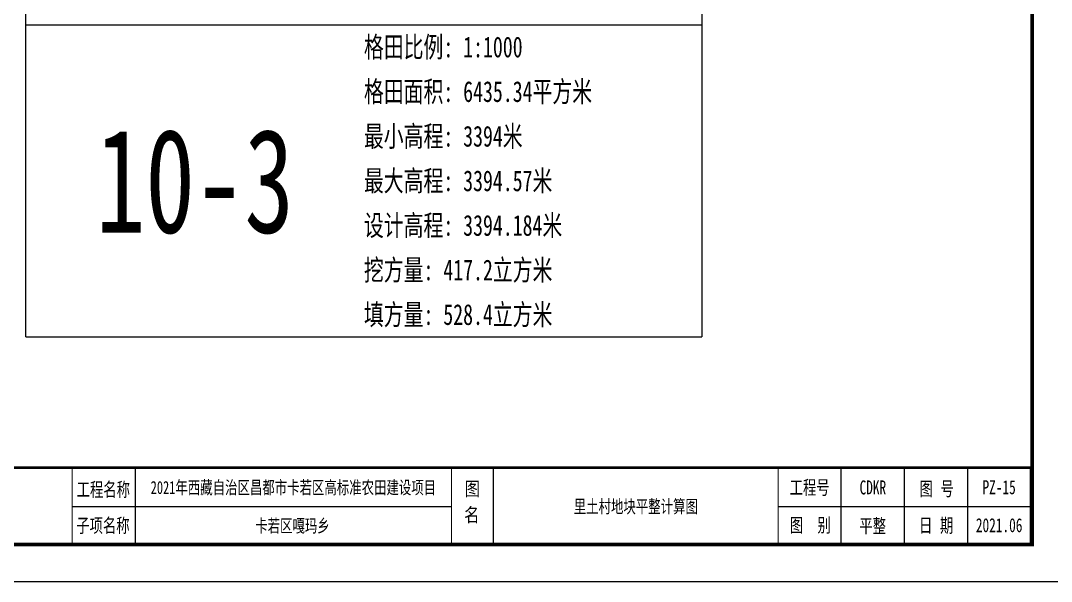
# Model space of a CAD drawing. Extents: x 4283 to 40403, y 1134 to 1764.
# Drawn here: x 9961 to 10159.2, y 1467.1 to 1574.9 of the extents above; entities that cross this region are included whole.
import ezdxf
from ezdxf.enums import TextEntityAlignment as Align

# ---------------------------------------------------------------- set-up
doc = ezdxf.new("R2010")
doc.units = 0
for name, color, linetype in [('PUB_TITLE', 4, 'Continuous'), ('S-MODIFY', 4, 'Continuous'), ('tdz_土方计算图', 7, 'Continuous'), ('华泽绵阳图框', 7, 'Continuous')]:
    doc.layers.add(name, color=color, linetype=linetype)
doc.styles.add('-宋体', font='', dxfattribs={"width": 0.8})
doc.styles.add('GLand', font='')
doc.styles.add('长仿宋', font='', dxfattribs={"width": 0.7, "height": 5})
doc.styles.get('-宋体').set_extended_font_data('SimSun')
doc.styles.get('GLand').set_extended_font_data('FangSong_GB2312')
doc.styles.get('长仿宋').set_extended_font_data('SimSun')

msp = doc.modelspace()

# ---------------------------------------------------------------- linework, layer by layer
msp.add_lwpolyline([(9961.99, 1514.09), (10091.99, 1514.09)])
at = {"layer": 'PUB_TITLE'}
msp.add_lwpolyline([(9742.53, 1467.09), (10162.53, 1467.09), (10162.53, 1764.09), (9742.53, 1764.09)], close=True, dxfattribs=at)
at = {"layer": 'PUB_TITLE', "color": 7, "const_width": 0.566}
msp.add_lwpolyline([(10155.46, 1474.16), (10155.46, 1756.99)], dxfattribs=at)
at = {"layer": 'PUB_TITLE', "color": 7, "const_width": 0.506}
msp.add_lwpolyline([(9760.21, 1474.16), (10155.23, 1474.16), (10155.24, 1488.92), (9760.21, 1488.92)], close=True, dxfattribs=at)
at = {"layer": 'S-MODIFY'}
msp.add_lwpolyline([(9742.53, 1467.09), (10162.53, 1467.09), (10162.53, 1764.09), (9742.53, 1764.09)], close=True, dxfattribs=at)
at = {"layer": 'tdz_土方计算图', "linetype": 'Continuous'}
for points in [[(9961.99, 1514.09), (9961.99, 1514.09), (9961.99, 1674.09), (9961.99, 1674.09)], [(10091.99, 1674.09), (10091.99, 1514.09)], [(9961.99, 1574.09), (10091.99, 1574.09)]]:
    msp.add_lwpolyline(points, dxfattribs=at)
at = {"layer": '华泽绵阳图框', "color": 7}
for p, q in [((9983.04, 1474.16), (9983.04, 1488.92)), ((10051.92, 1474.16), (10051.92, 1488.92)), ((10118.78, 1474.08), (10118.78, 1488.84)), ((10130.93, 1474.08), (10130.93, 1488.84)), ((10143.08, 1474.08), (10143.08, 1488.84)), ((9970.89, 1481.46), (10043.82, 1481.46)), ((10106.62, 1481.46), (10155.23, 1481.46))]:
    msp.add_line(p, q, dxfattribs=at)
at = {"layer": '华泽绵阳图框', "color": 7, "const_width": 0.707}
msp.add_lwpolyline([(9760.21, 1474.16), (10155.46, 1474.16), (10155.46, 1756.99), (9760.21, 1756.99)], close=True, dxfattribs=at)
at = {"layer": '华泽绵阳图框', "color": 7, "const_width": 0.506}
msp.add_lwpolyline([(9760.21, 1488.92), (10155.24, 1488.92)], dxfattribs=at)
at = {"layer": '华泽绵阳图框', "color": 7, "const_width": 0.203, "flags": 128}
for points in [[(9970.89, 1474.16), (9970.89, 1488.92)], [(10043.82, 1474.16), (10043.82, 1488.92)], [(10106.62, 1474.08), (10106.62, 1488.84)]]:
    msp.add_lwpolyline(points, dxfattribs=at)

# ---------------------------------------------------------------- texts
at = {"layer": 'tdz_土方计算图', "linetype": 'Continuous', "style": 'GLand', "width": 0.7}
for s, p in [('格田比例: 1:1000', (10026.99, 1569.81)), ('格田面积: 6435.34平方米', (10026.99, 1561.24)), ('最小高程: 3394米', (10026.99, 1552.66)), ('最大高程: 3394.57米', (10026.99, 1544.09)), ('设计高程: 3394.184米', (10026.99, 1535.52)), ('挖方量: 417.2立方米', (10026.99, 1526.95)), ('填方量: 528.4立方米', (10026.99, 1518.38))]:
    msp.add_text(s, height=4, dxfattribs=at).set_placement(p, align=Align.MIDDLE_LEFT)
at = {"layer": 'tdz_土方计算图', "color": 6, "linetype": 'Continuous', "style": 'GLand', "width": 0.7}
msp.add_text('10-3', height=20, dxfattribs=at).set_placement((9994.49, 1544.09), align=Align.MIDDLE_CENTER)
at = {"layer": '华泽绵阳图框', "style": '长仿宋', "width": 0.7}
for s, height, p in [('工程名称', 2.685, (9971.76, 1483.4)), ('工程号', 2.685, (10108.85, 1483.8)), ('图', 2.69, (10133.83, 1483.55)), ('号', 2.69, (10137.84, 1483.55)), ('子项名称', 2.685, (9971.68, 1476.49)), ('图', 2.69, (10108.87, 1476.56)), ('别', 2.69, (10114.21, 1476.56)), ('日', 2.69, (10133.74, 1476.5)), ('期', 2.69, (10137.75, 1476.5))]:
    msp.add_text(s, height=height, dxfattribs=at).set_placement(p)
for s, height, p in [('2021年西藏自治区昌都市卡若区高标准农田建设项目', 2.5, (10013.43, 1485.19)), ('CDKR', 2.685, (10124.85, 1485.15)), ('PZ-15', 2.685, (10149.13, 1485.17)), ('里土村地块平整计算图', 2.5, (10079.27, 1481.54)), ('卡若区嘎玛乡', 2.5, (10013.25, 1477.83)), ('平整', 2.685, (10124.82, 1477.79)), ('2021.06', 2.685, (10149.13, 1477.87))]:
    msp.add_text(s, height=height, dxfattribs=at).set_placement(p, align=Align.MIDDLE)
at = {"layer": '华泽绵阳图框', "color": 7, "style": '-宋体', "width": 0.8}
for s, p in [('图', (10046.37, 1483.55)), ('名', (10046.27, 1478.52))]:
    msp.add_text(s, height=2.69, dxfattribs=at).set_placement(p)

doc.saveas('drawing.dxf')
